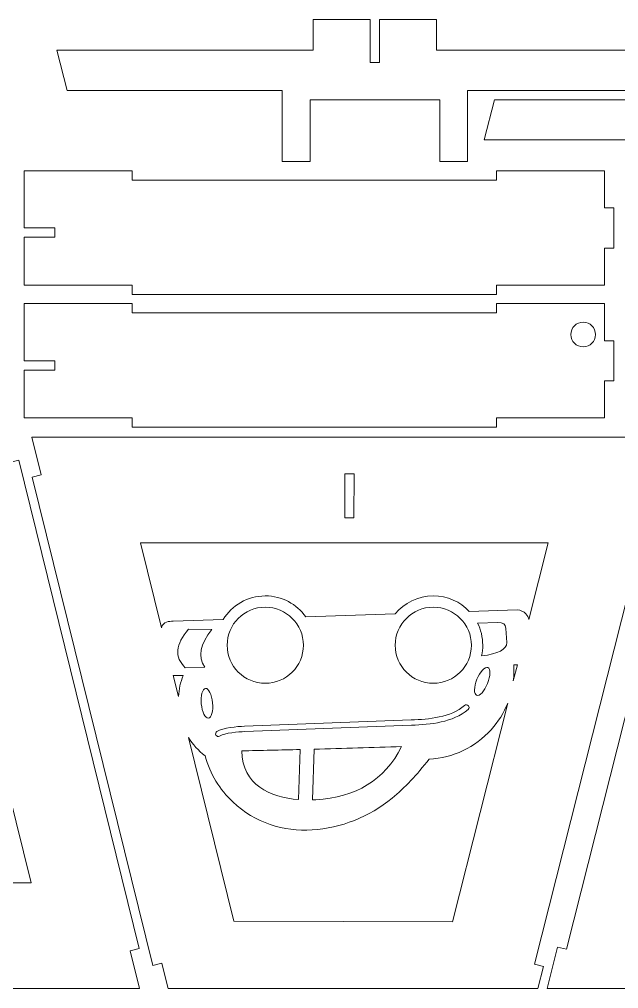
# Model space of a CAD drawing. Header units: millimetres. Extents: x -1460 to 1460, y -777 to 775.
# Drawn here: x -1289.9 to -1095.8, y 85.1 to 398.8 of the extents above; entities that cross this region are included whole.
import ezdxf

# ---------------------------------------------------------------- set-up
doc = ezdxf.new("R2010")
doc.units = ezdxf.units.MM
doc.header["$MEASUREMENT"] = 0
doc.layers.add('Camada 1', color=7, linetype='Continuous')

msp = doc.modelspace()

# ---------------------------------------------------------------- linework, layer by layer
at = {"layer": 'Camada 1', "color": 250, "lineweight": 20}
for points, knots in [([(-1154.7642, 388.8285), (-1154.7642, 388.8285), (-1154.7642, 398.8285), (-1154.7642, 398.8285), (-1154.7642, 398.8285), (-1154.7642, 398.8285), (-1173.2642, 398.8285), (-1173.2642, 398.8285), (-1173.2642, 398.8285), (-1173.2642, 398.8285), (-1173.2642, 384.8285), (-1173.2642, 384.8285), (-1173.2642, 384.8285), (-1173.2642, 384.8285), (-1176.2642, 384.8285), (-1176.2642, 384.8285), (-1176.2642, 384.8285), (-1176.2642, 384.8285), (-1176.2642, 398.8285), (-1176.2642, 398.8285), (-1176.2642, 398.8285), (-1176.2642, 398.8285), (-1194.7642, 398.8285), (-1194.7642, 398.8285), (-1194.7642, 398.8285), (-1194.7642, 398.8285), (-1194.7642, 388.8285), (-1194.7642, 388.8285), (-1194.7642, 388.8285), (-1194.7642, 388.8285), (-1277.8152, 388.8285), (-1277.8152, 388.8285), (-1277.8152, 388.8285), (-1277.8152, 388.8285), (-1274.4605, 375.8285), (-1274.4605, 375.8285), (-1274.4605, 375.8285), (-1274.4605, 375.8285), (-1204.7642, 375.8285), (-1204.7642, 375.8285), (-1204.7642, 375.8285), (-1204.7642, 375.8285), (-1204.7642, 352.8285), (-1204.7642, 352.8285), (-1204.7642, 352.8285), (-1204.7642, 352.8285), (-1195.7642, 352.8285), (-1195.7642, 352.8285), (-1195.7642, 352.8285), (-1195.7642, 352.8285), (-1195.7642, 372.8285), (-1195.7642, 372.8285), (-1195.7642, 372.8285), (-1164.3563, 372.8285), (-1185.1721, 372.8285), (-1153.7642, 372.8285), (-1153.7642, 372.8285), (-1153.7642, 372.8285), (-1153.7642, 352.8285), (-1153.7642, 352.8285), (-1153.7642, 352.8285), (-1153.7642, 352.8285), (-1144.7642, 352.8285), (-1144.7642, 352.8285), (-1144.7642, 352.8285), (-1144.7642, 352.8285), (-1144.7642, 375.8285), (-1144.7642, 375.8285), (-1144.7642, 375.8285), (-1144.7642, 375.8285), (-1075.0679, 375.8285), (-1075.0679, 375.8285), (-1075.0679, 375.8285), (-1075.0679, 375.8285), (-1071.7132, 388.8285), (-1071.7132, 388.8285), (-1071.7132, 388.8285), (-1071.7132, 388.8285), (-1154.7642, 388.8285), (-1154.7642, 388.8285)], [0, 0, 0, 0, 0.04761905, 0.04761905, 0.04761905, 0.04761905, 0.0952381, 0.0952381, 0.0952381, 0.0952381, 0.14285714, 0.14285714, 0.14285714, 0.14285714, 0.19047619, 0.19047619, 0.19047619, 0.19047619, 0.23809524, 0.23809524, 0.23809524, 0.23809524, 0.28571429, 0.28571429, 0.28571429, 0.28571429, 0.33333333, 0.33333333, 0.33333333, 0.33333333, 0.38095238, 0.38095238, 0.38095238, 0.38095238, 0.42857143, 0.42857143, 0.42857143, 0.42857143, 0.47619048, 0.47619048, 0.47619048, 0.47619048, 0.52380952, 0.52380952, 0.52380952, 0.52380952, 0.57142857, 0.57142857, 0.57142857, 0.57142857, 0.61904762, 0.61904762, 0.61904762, 0.61904762, 0.66666667, 0.66666667, 0.66666667, 0.66666667, 0.71428571, 0.71428571, 0.71428571, 0.71428571, 0.76190476, 0.76190476, 0.76190476, 0.76190476, 0.80952381, 0.80952381, 0.80952381, 0.80952381, 0.85714286, 0.85714286, 0.85714286, 0.85714286, 0.9047619, 0.9047619, 0.9047619, 0.9047619, 1, 1, 1, 1]), ([(-1056.3328, 359.8285), (-1056.3328, 359.8285), (-1056.3328, 349.8285), (-1056.3328, 349.8285), (-1056.3328, 349.8285), (-1056.3328, 349.8285), (-1016.3328, 349.8285), (-1016.3328, 349.8285), (-1016.3328, 349.8285), (-1016.3328, 349.8285), (-1016.3328, 359.8285), (-1016.3328, 359.8285), (-1016.3328, 359.8285), (-1016.3328, 359.8285), (-933.2818, 359.8285), (-933.2818, 359.8285), (-933.2818, 359.8285), (-933.2818, 359.8285), (-936.6365, 372.8285), (-936.6365, 372.8285), (-936.6365, 372.8285), (-936.6365, 372.8285), (-1006.3328, 372.8285), (-1006.3328, 372.8285), (-1006.3328, 372.8285), (-1006.3328, 372.8285), (-1006.3328, 395.8285), (-1006.3328, 395.8285), (-1006.3328, 395.8285), (-1006.3328, 395.8285), (-1015.3328, 395.8285), (-1015.3328, 395.8285), (-1015.3328, 395.8285), (-1015.3328, 395.8285), (-1015.3328, 375.8285), (-1015.3328, 375.8285), (-1015.3328, 375.8285), (-1015.3328, 375.8285), (-1034.8328, 375.8285), (-1034.8328, 375.8285), (-1034.8328, 375.8285), (-1034.8328, 375.8285), (-1034.8328, 363.8285), (-1034.8328, 363.8285), (-1034.8328, 363.8285), (-1034.8328, 363.8285), (-1037.8328, 363.8285), (-1037.8328, 363.8285), (-1037.8328, 363.8285), (-1037.8328, 363.8285), (-1037.8328, 375.8285), (-1037.8328, 375.8285), (-1037.8328, 375.8285), (-1037.8328, 375.8285), (-1057.3328, 375.8285), (-1057.3328, 375.8285), (-1057.3328, 375.8285), (-1057.3328, 375.8285), (-1057.3328, 395.8285), (-1057.3328, 395.8285), (-1057.3328, 395.8285), (-1057.3328, 395.8285), (-1066.3328, 395.8285), (-1066.3328, 395.8285), (-1066.3328, 395.8285), (-1066.3328, 395.8285), (-1066.3328, 372.8285), (-1066.3328, 372.8285), (-1066.3328, 372.8285), (-1066.3328, 372.8285), (-1136.0291, 372.8285), (-1136.0291, 372.8285), (-1136.0291, 372.8285), (-1136.0291, 372.8285), (-1139.3838, 359.8285), (-1139.3838, 359.8285), (-1139.3838, 359.8285), (-1139.3838, 359.8285), (-1056.3328, 359.8285), (-1056.3328, 359.8285)], [0, 0, 0, 0, 0.04761905, 0.04761905, 0.04761905, 0.04761905, 0.0952381, 0.0952381, 0.0952381, 0.0952381, 0.14285714, 0.14285714, 0.14285714, 0.14285714, 0.19047619, 0.19047619, 0.19047619, 0.19047619, 0.23809524, 0.23809524, 0.23809524, 0.23809524, 0.28571429, 0.28571429, 0.28571429, 0.28571429, 0.33333333, 0.33333333, 0.33333333, 0.33333333, 0.38095238, 0.38095238, 0.38095238, 0.38095238, 0.42857143, 0.42857143, 0.42857143, 0.42857143, 0.47619048, 0.47619048, 0.47619048, 0.47619048, 0.52380952, 0.52380952, 0.52380952, 0.52380952, 0.57142857, 0.57142857, 0.57142857, 0.57142857, 0.61904762, 0.61904762, 0.61904762, 0.61904762, 0.66666667, 0.66666667, 0.66666667, 0.66666667, 0.71428571, 0.71428571, 0.71428571, 0.71428571, 0.76190476, 0.76190476, 0.76190476, 0.76190476, 0.80952381, 0.80952381, 0.80952381, 0.80952381, 0.85714286, 0.85714286, 0.85714286, 0.85714286, 0.9047619, 0.9047619, 0.9047619, 0.9047619, 1, 1, 1, 1]), ([(-1288.4002, 312.8285), (-1288.4002, 312.8285), (-1253.4002, 312.8285), (-1253.4002, 312.8285), (-1253.4002, 312.8285), (-1253.4002, 312.8285), (-1253.4002, 309.8285), (-1253.4002, 309.8285), (-1253.4002, 309.8285), (-1253.4002, 309.8285), (-1135.4004, 309.8285), (-1135.4004, 309.8285), (-1135.4004, 309.8285), (-1135.4004, 309.8285), (-1135.4004, 312.8285), (-1135.4004, 312.8285), (-1135.4004, 312.8285), (-1135.4004, 312.8285), (-1100.4004, 312.8285), (-1100.4004, 312.8285), (-1100.4004, 312.8285), (-1100.4004, 312.8285), (-1100.4004, 324.8285), (-1100.4004, 324.8285), (-1100.4004, 324.8285), (-1100.4004, 324.8285), (-1097.3328, 324.8285), (-1097.3328, 324.8285), (-1097.3328, 324.8285), (-1097.3328, 324.8285), (-1097.3328, 337.8285), (-1097.3328, 337.8285), (-1097.3328, 337.8285), (-1097.3328, 337.8285), (-1100.4004, 337.8285), (-1100.4004, 337.8285), (-1100.4004, 337.8285), (-1100.4004, 337.8285), (-1100.4004, 349.8285), (-1100.4004, 349.8285), (-1100.4004, 349.8285), (-1100.4004, 349.8285), (-1135.4004, 349.8285), (-1135.4004, 349.8285), (-1135.4004, 349.8285), (-1135.4004, 349.8285), (-1135.4004, 346.8285), (-1135.4004, 346.8285), (-1135.4004, 346.8285), (-1135.4004, 346.8285), (-1253.4002, 346.8285), (-1253.4002, 346.8285), (-1253.4002, 346.8285), (-1253.4002, 346.8285), (-1253.4002, 349.8285), (-1253.4002, 349.8285), (-1253.4002, 349.8285), (-1253.4002, 349.8285), (-1288.4002, 349.8285), (-1288.4002, 349.8285), (-1288.4002, 349.8285), (-1288.4002, 349.8285), (-1288.4002, 331.3285), (-1288.4002, 331.3285), (-1288.4002, 331.3285), (-1288.4002, 331.3285), (-1278.4002, 331.3285), (-1278.4002, 331.3285), (-1278.4002, 331.3285), (-1278.4002, 331.3285), (-1278.4002, 328.3285), (-1278.4002, 328.3285), (-1278.4002, 328.3285), (-1278.4002, 328.3285), (-1288.4002, 328.3285), (-1288.4002, 328.3285), (-1288.4002, 328.3285), (-1288.4002, 328.3285), (-1288.4002, 312.8285), (-1288.4002, 312.8285)], [0, 0, 0, 0, 0.04761905, 0.04761905, 0.04761905, 0.04761905, 0.0952381, 0.0952381, 0.0952381, 0.0952381, 0.14285714, 0.14285714, 0.14285714, 0.14285714, 0.19047619, 0.19047619, 0.19047619, 0.19047619, 0.23809524, 0.23809524, 0.23809524, 0.23809524, 0.28571429, 0.28571429, 0.28571429, 0.28571429, 0.33333333, 0.33333333, 0.33333333, 0.33333333, 0.38095238, 0.38095238, 0.38095238, 0.38095238, 0.42857143, 0.42857143, 0.42857143, 0.42857143, 0.47619048, 0.47619048, 0.47619048, 0.47619048, 0.52380952, 0.52380952, 0.52380952, 0.52380952, 0.57142857, 0.57142857, 0.57142857, 0.57142857, 0.61904762, 0.61904762, 0.61904762, 0.61904762, 0.66666667, 0.66666667, 0.66666667, 0.66666667, 0.71428571, 0.71428571, 0.71428571, 0.71428571, 0.76190476, 0.76190476, 0.76190476, 0.76190476, 0.80952381, 0.80952381, 0.80952381, 0.80952381, 0.85714286, 0.85714286, 0.85714286, 0.85714286, 0.9047619, 0.9047619, 0.9047619, 0.9047619, 1, 1, 1, 1]), ([(-1288.4002, 269.8285), (-1288.4002, 269.8285), (-1253.4002, 269.8285), (-1253.4002, 269.8285), (-1253.4002, 269.8285), (-1253.4002, 269.8285), (-1253.4002, 266.8285), (-1253.4002, 266.8285), (-1253.4002, 266.8285), (-1253.4002, 266.8285), (-1135.4004, 266.8285), (-1135.4004, 266.8285), (-1135.4004, 266.8285), (-1135.4004, 266.8285), (-1135.4004, 269.8285), (-1135.4004, 269.8285), (-1135.4004, 269.8285), (-1135.4004, 269.8285), (-1100.4004, 269.8285), (-1100.4004, 269.8285), (-1100.4004, 269.8285), (-1100.4004, 269.8285), (-1100.4004, 281.8285), (-1100.4004, 281.8285), (-1100.4004, 281.8285), (-1100.4004, 281.8285), (-1097.3328, 281.8285), (-1097.3328, 281.8285), (-1097.3328, 281.8285), (-1097.3328, 281.8285), (-1097.3328, 294.8285), (-1097.3328, 294.8285), (-1097.3328, 294.8285), (-1097.3328, 294.8285), (-1100.4004, 294.8285), (-1100.4004, 294.8285), (-1100.4004, 294.8285), (-1100.4004, 294.8285), (-1100.4004, 306.8285), (-1100.4004, 306.8285), (-1100.4004, 306.8285), (-1100.4004, 306.8285), (-1135.4004, 306.8285), (-1135.4004, 306.8285), (-1135.4004, 306.8285), (-1135.4004, 306.8285), (-1135.4004, 303.8285), (-1135.4004, 303.8285), (-1135.4004, 303.8285), (-1135.4004, 303.8285), (-1253.4002, 303.8285), (-1253.4002, 303.8285), (-1253.4002, 303.8285), (-1253.4002, 303.8285), (-1253.4002, 306.8285), (-1253.4002, 306.8285), (-1253.4002, 306.8285), (-1253.4002, 306.8285), (-1288.4002, 306.8285), (-1288.4002, 306.8285), (-1288.4002, 306.8285), (-1288.4002, 306.8285), (-1288.4002, 288.3285), (-1288.4002, 288.3285), (-1288.4002, 288.3285), (-1288.4002, 288.3285), (-1278.4002, 288.3285), (-1278.4002, 288.3285), (-1278.4002, 288.3285), (-1278.4002, 288.3285), (-1278.4002, 285.3285), (-1278.4002, 285.3285), (-1278.4002, 285.3285), (-1278.4002, 285.3285), (-1288.4002, 285.3285), (-1288.4002, 285.3285), (-1288.4002, 285.3285), (-1288.4002, 285.3285), (-1288.4002, 269.8285), (-1288.4002, 269.8285)], [0, 0, 0, 0, 0.04761905, 0.04761905, 0.04761905, 0.04761905, 0.0952381, 0.0952381, 0.0952381, 0.0952381, 0.14285714, 0.14285714, 0.14285714, 0.14285714, 0.19047619, 0.19047619, 0.19047619, 0.19047619, 0.23809524, 0.23809524, 0.23809524, 0.23809524, 0.28571429, 0.28571429, 0.28571429, 0.28571429, 0.33333333, 0.33333333, 0.33333333, 0.33333333, 0.38095238, 0.38095238, 0.38095238, 0.38095238, 0.42857143, 0.42857143, 0.42857143, 0.42857143, 0.47619048, 0.47619048, 0.47619048, 0.47619048, 0.52380952, 0.52380952, 0.52380952, 0.52380952, 0.57142857, 0.57142857, 0.57142857, 0.57142857, 0.61904762, 0.61904762, 0.61904762, 0.61904762, 0.66666667, 0.66666667, 0.66666667, 0.66666667, 0.71428571, 0.71428571, 0.71428571, 0.71428571, 0.76190476, 0.76190476, 0.76190476, 0.76190476, 0.80952381, 0.80952381, 0.80952381, 0.80952381, 0.85714286, 0.85714286, 0.85714286, 0.85714286, 0.9047619, 0.9047619, 0.9047619, 0.9047619, 1, 1, 1, 1]), ([(-1107.2992, 292.8154), (-1109.5084, 292.8154), (-1111.2993, 294.6063), (-1111.2993, 296.8154), (-1111.2993, 296.8154), (-1111.2993, 299.0245), (-1109.5084, 300.8154), (-1107.2992, 300.8154), (-1107.2992, 300.8154), (-1105.0901, 300.8154), (-1103.2992, 299.0245), (-1103.2993, 296.8154), (-1103.2993, 296.8154), (-1103.2993, 294.6063), (-1105.0901, 292.8154), (-1107.2992, 292.8154)], [0, 0, 0, 0, 0.2, 0.2, 0.2, 0.2, 0.4, 0.4, 0.4, 0.4, 0.6, 0.6, 0.6, 0.6, 1, 1, 1, 1]), ([(-1290.1078, 256.142), (-1290.1078, 256.142), (-1293.0176, 255.4217), (-1293.0176, 255.4217), (-1293.0176, 255.4217), (-1293.0176, 255.4217), (-1295.0457, 263.6148), (-1295.0457, 263.6148), (-1295.0457, 263.6148), (-1295.0457, 263.6148), (-1414.8162, 263.6148), (-1414.8162, 263.6148), (-1414.8162, 263.6148), (-1414.8162, 263.6148), (-1416.6017, 256.4511), (-1416.6017, 256.4511), (-1416.6017, 256.4511), (-1416.6017, 256.4511), (-1413.7256, 255.7342), (-1413.7256, 255.7342), (-1413.7256, 255.7342), (-1413.7256, 255.7342), (-1453.6741, 97.8636), (-1453.6741, 97.8636), (-1453.6741, 97.8636), (-1453.6741, 97.8636), (-1456.5225, 98.5736), (-1456.5225, 98.5736), (-1456.5225, 98.5736), (-1456.5225, 98.5736), (-1459.8944, 85.1071), (-1459.8944, 85.1071), (-1459.8944, 85.1071), (-1459.8944, 85.1071), (-1250.9488, 85.1071), (-1250.9488, 85.1071), (-1250.9488, 85.1071), (-1250.9488, 85.1071), (-1253.9733, 97.3252), (-1253.9733, 97.3252), (-1253.9733, 97.3252), (-1253.9733, 97.3252), (-1251.0613, 98.0461), (-1251.0613, 98.0461), (-1251.0613, 98.0461), (-1251.0613, 98.0461), (-1290.1078, 256.142), (-1290.1078, 256.142)], [0, 0, 0, 0, 0.07692308, 0.07692308, 0.07692308, 0.07692308, 0.15384615, 0.15384615, 0.15384615, 0.15384615, 0.23076923, 0.23076923, 0.23076923, 0.23076923, 0.30769231, 0.30769231, 0.30769231, 0.30769231, 0.38461538, 0.38461538, 0.38461538, 0.38461538, 0.46153846, 0.46153846, 0.46153846, 0.46153846, 0.53846154, 0.53846154, 0.53846154, 0.53846154, 0.61538462, 0.61538462, 0.61538462, 0.61538462, 0.69230769, 0.69230769, 0.69230769, 0.69230769, 0.76923077, 0.76923077, 0.76923077, 0.76923077, 0.84615385, 0.84615385, 0.84615385, 0.84615385, 1, 1, 1, 1]), ([(-1123.0531, 92.9877), (-1123.0531, 92.9877), (-1083.1046, 250.8583), (-1083.1046, 250.8583), (-1083.1046, 250.8583), (-1083.1046, 250.8583), (-1080.2562, 250.1483), (-1080.2562, 250.1483), (-1080.2562, 250.1483), (-1080.2562, 250.1483), (-1076.8843, 263.6148), (-1076.8843, 263.6148), (-1076.8843, 263.6148), (-1076.8843, 263.6148), (-1285.8299, 263.6148), (-1285.8299, 263.6148), (-1285.8299, 263.6148), (-1285.8299, 263.6148), (-1282.8054, 251.3967), (-1282.8054, 251.3967), (-1282.8054, 251.3967), (-1282.8054, 251.3967), (-1285.7174, 250.6758), (-1285.7174, 250.6758), (-1285.7174, 250.6758), (-1285.7174, 250.6758), (-1246.6709, 92.5799), (-1246.6709, 92.5799), (-1246.6709, 92.5799), (-1246.6709, 92.5799), (-1243.7611, 93.3002), (-1243.7611, 93.3002), (-1243.7611, 93.3002), (-1243.7611, 93.3002), (-1242.7911, 89.3816), (-1242.7911, 89.3816), (-1242.7911, 89.3816), (-1242.7911, 89.3816), (-1241.7621, 85.1071), (-1241.7621, 85.1071), (-1241.7621, 85.1071), (-1241.7621, 85.1071), (-1121.9625, 85.1071), (-1121.9625, 85.1071), (-1121.9625, 85.1071), (-1121.9625, 85.1071), (-1120.177, 92.2708), (-1120.177, 92.2708), (-1120.177, 92.2708), (-1120.177, 92.2708), (-1123.0531, 92.9877), (-1123.0531, 92.9877)], [0, 0, 0, 0, 0.07142857, 0.07142857, 0.07142857, 0.07142857, 0.14285714, 0.14285714, 0.14285714, 0.14285714, 0.21428571, 0.21428571, 0.21428571, 0.21428571, 0.28571429, 0.28571429, 0.28571429, 0.28571429, 0.35714286, 0.35714286, 0.35714286, 0.35714286, 0.42857143, 0.42857143, 0.42857143, 0.42857143, 0.5, 0.5, 0.5, 0.5, 0.57142857, 0.57142857, 0.57142857, 0.57142857, 0.64285714, 0.64285714, 0.64285714, 0.64285714, 0.71428571, 0.71428571, 0.71428571, 0.71428571, 0.78571429, 0.78571429, 0.78571429, 0.78571429, 0.85714286, 0.85714286, 0.85714286, 0.85714286, 1, 1, 1, 1]), ([(-1072.7937, 255.7341), (-1072.7937, 255.7341), (-1112.7422, 97.8635), (-1112.7422, 97.8635), (-1112.7422, 97.8635), (-1112.7422, 97.8635), (-1115.5906, 98.5735), (-1115.5906, 98.5735), (-1115.5906, 98.5735), (-1115.5906, 98.5735), (-1118.9625, 85.107), (-1118.9625, 85.107), (-1118.9625, 85.107), (-1118.9625, 85.107), (-910.0169, 85.107), (-910.0169, 85.107), (-910.0169, 85.107), (-910.0169, 85.107), (-913.0414, 97.3251), (-913.0414, 97.3251), (-913.0414, 97.3251), (-913.0414, 97.3251), (-910.1294, 98.046), (-910.1294, 98.046), (-910.1294, 98.046), (-910.1294, 98.046), (-949.1759, 256.1419), (-949.1759, 256.1419), (-949.1759, 256.1419), (-949.1759, 256.1419), (-952.0857, 255.4216), (-952.0857, 255.4216), (-952.0857, 255.4216), (-952.0857, 255.4216), (-954.1138, 263.6148), (-954.1138, 263.6148), (-954.1138, 263.6148), (-954.1138, 263.6148), (-1073.8843, 263.6148), (-1073.8843, 263.6148), (-1073.8843, 263.6148), (-1073.8843, 263.6148), (-1075.6698, 256.451), (-1075.6698, 256.451), (-1075.6698, 256.451), (-1075.6698, 256.451), (-1072.7937, 255.7341), (-1072.7937, 255.7341)], [0, 0, 0, 0, 0.07692308, 0.07692308, 0.07692308, 0.07692308, 0.15384615, 0.15384615, 0.15384615, 0.15384615, 0.23076923, 0.23076923, 0.23076923, 0.23076923, 0.30769231, 0.30769231, 0.30769231, 0.30769231, 0.38461538, 0.38461538, 0.38461538, 0.38461538, 0.46153846, 0.46153846, 0.46153846, 0.46153846, 0.53846154, 0.53846154, 0.53846154, 0.53846154, 0.61538462, 0.61538462, 0.61538462, 0.61538462, 0.69230769, 0.69230769, 0.69230769, 0.69230769, 0.76923077, 0.76923077, 0.76923077, 0.76923077, 0.84615385, 0.84615385, 0.84615385, 0.84615385, 1, 1, 1, 1]), ([(-1181.5331, 237.4415), (-1181.5331, 237.4415), (-1184.5332, 237.4504), (-1184.5332, 237.4504), (-1184.5332, 237.4504), (-1184.5332, 237.4504), (-1184.4909, 251.7761), (-1184.4909, 251.7761), (-1184.4909, 251.7761), (-1184.4909, 251.7761), (-1181.4909, 251.7673), (-1181.4909, 251.7673), (-1181.4909, 251.7673), (-1181.4909, 251.7673), (-1181.5331, 237.4415), (-1181.5331, 237.4415)], [0, 0, 0, 0, 0.2, 0.2, 0.2, 0.2, 0.4, 0.4, 0.4, 0.4, 0.6, 0.6, 0.6, 0.6, 1, 1, 1, 1]), ([(-1128.6536, 207.6989), (-1128.6536, 207.6989), (-1144.1844, 207.1913), (-1144.1844, 207.1913), (-1144.1844, 207.1913), (-1147.1049, 210.2874), (-1151.2511, 212.2211), (-1155.8498, 212.2211), (-1155.8498, 212.2211), (-1160.826, 212.2211), (-1165.2722, 209.9573), (-1168.209, 206.4062), (-1168.209, 206.4062), (-1168.209, 206.4062), (-1197.1795, 205.4594), (-1197.1795, 205.4594), (-1197.1795, 205.4594), (-1200.0791, 209.55), (-1204.8587, 212.2211), (-1210.2641, 212.2211), (-1210.2641, 212.2211), (-1216.0456, 212.2211), (-1221.1113, 209.1654), (-1223.9264, 204.585), (-1223.9264, 204.585), (-1223.9264, 204.585), (-1240.0931, 204.0567), (-1240.0931, 204.0567), (-1240.0931, 204.0567), (-1241.3406, 204.0161), (-1243.3868, 203.9309), (-1243.8789, 201.9202), (-1243.8789, 201.9202), (-1243.8789, 201.9202), (-1250.668, 229.4089), (-1250.668, 229.4089), (-1250.668, 229.4089), (-1250.668, 229.4089), (-1118.6429, 229.4089), (-1118.6429, 229.4089), (-1118.6429, 229.4089), (-1118.6429, 229.4089), (-1124.9202, 204.5708), (-1124.9202, 204.5708), (-1124.9202, 204.5708), (-1125.0697, 205.2417), (-1125.3913, 205.8691), (-1125.8621, 206.3877), (-1125.8621, 206.3877), (-1126.58, 207.1786), (-1127.585, 207.6508), (-1128.6536, 207.6989)], [0, 0, 0, 0, 0.07142857, 0.07142857, 0.07142857, 0.07142857, 0.14285714, 0.14285714, 0.14285714, 0.14285714, 0.21428571, 0.21428571, 0.21428571, 0.21428571, 0.28571429, 0.28571429, 0.28571429, 0.28571429, 0.35714286, 0.35714286, 0.35714286, 0.35714286, 0.42857143, 0.42857143, 0.42857143, 0.42857143, 0.5, 0.5, 0.5, 0.5, 0.57142857, 0.57142857, 0.57142857, 0.57142857, 0.64285714, 0.64285714, 0.64285714, 0.64285714, 0.71428571, 0.71428571, 0.71428571, 0.71428571, 0.78571429, 0.78571429, 0.78571429, 0.78571429, 0.85714286, 0.85714286, 0.85714286, 0.85714286, 1, 1, 1, 1]), ([(-1210.2641, 183.9367), (-1217.0832, 183.9367), (-1222.6111, 189.4498), (-1222.6111, 196.2506), (-1222.6111, 196.2506), (-1222.6111, 203.0514), (-1217.0832, 208.5646), (-1210.2641, 208.5646), (-1210.2641, 208.5646), (-1203.445, 208.5646), (-1197.9172, 203.0514), (-1197.9172, 196.2506), (-1197.9172, 196.2506), (-1197.9172, 189.4498), (-1203.445, 183.9367), (-1210.2641, 183.9367)], [0, 0, 0, 0, 0.2, 0.2, 0.2, 0.2, 0.4, 0.4, 0.4, 0.4, 0.6, 0.6, 0.6, 0.6, 1, 1, 1, 1]), ([(-1143.5029, 196.2506), (-1143.5029, 189.4498), (-1149.0309, 183.9367), (-1155.8498, 183.9367), (-1155.8498, 183.9367), (-1162.6689, 183.9367), (-1168.1968, 189.4498), (-1168.1968, 196.2506), (-1168.1968, 196.2506), (-1168.1968, 203.0514), (-1162.6689, 208.5646), (-1155.8498, 208.5646), (-1155.8498, 208.5646), (-1149.0309, 208.5646), (-1143.5029, 203.0514), (-1143.5029, 196.2506)], [0, 0, 0, 0, 0.2, 0.2, 0.2, 0.2, 0.4, 0.4, 0.4, 0.4, 0.6, 0.6, 0.6, 0.6, 1, 1, 1, 1]), ([(-1227.546, 201.3789), (-1231.3613, 196.5866), (-1232.1222, 192.5082), (-1229.8286, 189.1437), (-1229.8286, 189.1437), (-1229.8286, 189.1437), (-1236.1623, 188.973), (-1236.1623, 188.973), (-1236.1623, 188.973), (-1239.7621, 192.3896), (-1239.4007, 196.544), (-1235.0782, 201.436), (-1235.0782, 201.436), (-1235.0782, 201.436), (-1227.546, 201.3789), (-1227.546, 201.3789)], [0, 0, 0, 0, 0.2, 0.2, 0.2, 0.2, 0.4, 0.4, 0.4, 0.4, 0.6, 0.6, 0.6, 0.6, 1, 1, 1, 1]), ([(-1132.0419, 197.1037), (-1132.068, 194.8737), (-1134.7914, 193.4379), (-1140.2121, 192.7965), (-1140.2121, 192.7965), (-1139.9663, 193.9086), (-1139.8366, 195.0646), (-1139.8366, 196.2506), (-1139.8366, 196.2506), (-1139.8366, 198.8343), (-1140.452, 201.2746), (-1141.5442, 203.4339), (-1141.5442, 203.4339), (-1141.5442, 203.4339), (-1134.9234, 203.6197), (-1134.9234, 203.6197), (-1134.9234, 203.6197), (-1133.2948, 203.6284), (-1132.4008, 203.0926), (-1132.327, 201.7132), (-1132.327, 201.7132), (-1132.327, 201.7132), (-1132.0419, 197.1037), (-1132.0419, 197.1037)], [0, 0, 0, 0, 0.14285714, 0.14285714, 0.14285714, 0.14285714, 0.28571429, 0.28571429, 0.28571429, 0.28571429, 0.42857143, 0.42857143, 0.42857143, 0.42857143, 0.57142857, 0.57142857, 0.57142857, 0.57142857, 0.71428571, 0.71428571, 0.71428571, 0.71428571, 1, 1, 1, 1]), ([(-1138.2831, 183.8635), (-1139.2867, 181.3776), (-1140.8661, 179.6701), (-1141.8105, 180.0496), (-1141.8105, 180.0496), (-1142.755, 180.429), (-1142.7069, 182.7516), (-1141.7034, 185.2371), (-1141.7034, 185.2371), (-1140.6997, 187.7229), (-1139.1204, 189.4305), (-1138.1761, 189.051), (-1138.1761, 189.051), (-1137.2315, 188.6716), (-1137.2796, 186.3491), (-1138.2831, 183.8635)], [0, 0, 0, 0, 0.2, 0.2, 0.2, 0.2, 0.4, 0.4, 0.4, 0.4, 0.6, 0.6, 0.6, 0.6, 1, 1, 1, 1]), ([(-1128.6139, 189.9552), (-1128.6139, 189.9552), (-1129.9416, 184.7013), (-1129.9416, 184.7013), (-1129.9416, 184.7013), (-1129.7379, 186.4099), (-1129.6867, 188.1449), (-1129.7959, 189.8864), (-1129.7959, 189.8864), (-1129.397, 189.8587), (-1129, 189.8827), (-1128.6139, 189.9552)], [0, 0, 0, 0, 0.25, 0.25, 0.25, 0.25, 0.5, 0.5, 0.5, 0.5, 1, 1, 1, 1]), ([(-1236.8414, 186.4718), (-1237.7231, 184.2433), (-1238.2269, 181.9398), (-1238.3762, 179.6402), (-1238.3762, 179.6402), (-1238.3762, 179.6402), (-1240.0634, 186.4718), (-1240.0634, 186.4718), (-1240.0634, 186.4718), (-1240.0634, 186.4718), (-1236.8414, 186.4718), (-1236.8414, 186.4718)], [0, 0, 0, 0, 0.25, 0.25, 0.25, 0.25, 0.5, 0.5, 0.5, 0.5, 1, 1, 1, 1]), ([(-1227.325, 177.6142), (-1227.082, 174.9569), (-1227.703, 172.7283), (-1228.7127, 172.6364), (-1228.7127, 172.6364), (-1229.7224, 172.5445), (-1230.7378, 174.624), (-1230.9813, 177.2812), (-1230.9813, 177.2812), (-1231.2243, 179.9383), (-1230.6032, 182.1671), (-1229.5937, 182.259), (-1229.5937, 182.259), (-1228.5839, 182.3508), (-1227.5685, 180.2714), (-1227.325, 177.6142)], [0, 0, 0, 0, 0.2, 0.2, 0.2, 0.2, 0.4, 0.4, 0.4, 0.4, 0.6, 0.6, 0.6, 0.6, 1, 1, 1, 1]), ([(-1293.4561, 149.054), (-1293.4561, 149.054), (-1286.1107, 119.313), (-1286.1107, 119.313), (-1286.1107, 119.313), (-1286.1107, 119.313), (-1418.1358, 119.313), (-1418.1358, 119.313), (-1418.1358, 119.313), (-1418.1358, 119.313), (-1403.4589, 177.3879), (-1403.4589, 177.3879), (-1403.4589, 177.3879), (-1403.0358, 176.9597), (-1402.5703, 176.5121), (-1402.0616, 176.0447), (-1402.0616, 176.0447), (-1402.9042, 170.5101), (-1401.6391, 164.6766), (-1398.2663, 158.5439), (-1398.2663, 158.5439), (-1397.0026, 156.022), (-1396.0425, 153.5492), (-1395.386, 151.1262), (-1395.386, 151.1262), (-1395.7424, 151.3238), (-1396.1142, 151.4971), (-1396.5013, 151.6419), (-1396.5013, 151.6419), (-1398.2334, 152.2896), (-1400.1705, 152.2952), (-1401.8471, 151.4738), (-1401.8471, 151.4738), (-1404.9053, 149.9754), (-1405.9589, 146.0639), (-1403.779, 143.3888), (-1403.779, 143.3888), (-1402.3762, 141.6675), (-1400.1725, 141.2413), (-1398.1195, 141.935), (-1398.1195, 141.935), (-1397.9746, 141.984), (-1397.8316, 142.0385), (-1397.6907, 142.0974), (-1397.6907, 142.0974), (-1396.8974, 142.4297), (-1395.5227, 142.8685), (-1394.7757, 143.2073), (-1394.7757, 143.2073), (-1394.6484, 143.2649), (-1394.4919, 143.3028), (-1394.3224, 143.3245), (-1394.3224, 143.3245), (-1394.3309, 141.3694), (-1394.5562, 139.449), (-1394.9981, 137.5641), (-1394.9981, 137.5641), (-1400.9496, 138.0891), (-1405.5404, 136.1458), (-1408.7708, 131.7343), (-1408.7708, 131.7343), (-1403.5447, 132.1464), (-1394.1286, 130.8393), (-1386.7388, 124.8746), (-1386.7388, 124.8746), (-1380.5979, 120.8471), (-1374.755, 121.1308), (-1369.79, 124.6181), (-1369.79, 124.6181), (-1363.169, 128.9812), (-1357.4859, 131.6237), (-1352.7074, 132.0649), (-1352.7074, 132.0649), (-1348.1502, 132.4856), (-1345.8508, 130.2585), (-1341.8268, 130.4213), (-1341.8268, 130.4213), (-1337.9881, 130.5761), (-1336.8516, 133.4034), (-1332.9413, 132.1361), (-1332.9413, 132.1361), (-1330.3238, 131.2876), (-1327.8252, 128.9825), (-1325.5016, 127.3643), (-1325.5016, 127.3643), (-1315.2718, 120.2402), (-1309.5277, 124.6254), (-1303.1667, 132.6345), (-1303.1667, 132.6345), (-1300.3787, 136.145), (-1296.0901, 141.7926), (-1294.4929, 145.953), (-1294.4929, 145.953), (-1294.089, 147.0048), (-1293.7276, 148.0697), (-1293.4561, 149.054)], [0, 0, 0, 0, 0.04, 0.04, 0.04, 0.04, 0.08, 0.08, 0.08, 0.08, 0.12, 0.12, 0.12, 0.12, 0.16, 0.16, 0.16, 0.16, 0.2, 0.2, 0.2, 0.2, 0.24, 0.24, 0.24, 0.24, 0.28, 0.28, 0.28, 0.28, 0.32, 0.32, 0.32, 0.32, 0.36, 0.36, 0.36, 0.36, 0.4, 0.4, 0.4, 0.4, 0.44, 0.44, 0.44, 0.44, 0.48, 0.48, 0.48, 0.48, 0.52, 0.52, 0.52, 0.52, 0.56, 0.56, 0.56, 0.56, 0.6, 0.6, 0.6, 0.6, 0.64, 0.64, 0.64, 0.64, 0.68, 0.68, 0.68, 0.68, 0.72, 0.72, 0.72, 0.72, 0.76, 0.76, 0.76, 0.76, 0.8, 0.8, 0.8, 0.8, 0.84, 0.84, 0.84, 0.84, 0.88, 0.88, 0.88, 0.88, 0.92, 0.92, 0.92, 0.92, 1, 1, 1, 1]), ([(-1131.7482, 177.5526), (-1131.7482, 177.5526), (-1149.6456, 106.7351), (-1149.6456, 106.7351), (-1149.6456, 106.7351), (-1149.6456, 106.7351), (-1220.4211, 106.9411), (-1220.4211, 106.9411), (-1220.4211, 106.9411), (-1220.4211, 106.9411), (-1235.1074, 166.4051), (-1235.1074, 166.4051), (-1235.1074, 166.4051), (-1233.7288, 164.1498), (-1231.9379, 162.1102), (-1229.7661, 160.4077), (-1229.7661, 160.4077), (-1228.1294, 154.5469), (-1224.9637, 149.4709), (-1220.7949, 145.5283), (-1220.7949, 145.5283), (-1206.2747, 131.7951), (-1183.8301, 134.7353), (-1169.2239, 146.7585), (-1169.2239, 146.7585), (-1165.1472, 150.1145), (-1161.1342, 154.3228), (-1157.1851, 159.3833), (-1157.1851, 159.3833), (-1149.4768, 159.7506), (-1142.2383, 163.1852), (-1137.0902, 168.9186), (-1137.0902, 168.9186), (-1134.7877, 171.4829), (-1132.9897, 174.4115), (-1131.7482, 177.5526)], [0, 0, 0, 0, 0.1, 0.1, 0.1, 0.1, 0.2, 0.2, 0.2, 0.2, 0.3, 0.3, 0.3, 0.3, 0.4, 0.4, 0.4, 0.4, 0.5, 0.5, 0.5, 0.5, 0.6, 0.6, 0.6, 0.6, 0.7, 0.7, 0.7, 0.7, 0.8, 0.8, 0.8, 0.8, 1, 1, 1, 1]), ([(-1144.5796, 175.4637), (-1149.4542, 171.2521), (-1156.7422, 170.5943), (-1162.9145, 170.3602), (-1162.9145, 170.3602), (-1162.9145, 170.3602), (-1216.894, 168.3114), (-1216.894, 168.3114), (-1216.894, 168.3114), (-1218.9795, 168.2323), (-1223.2799, 167.8944), (-1225.0423, 166.8399), (-1225.0423, 166.8399), (-1225.4496, 166.5962), (-1225.9812, 166.7287), (-1226.2257, 167.1349), (-1226.2257, 167.1349), (-1226.4701, 167.5413), (-1226.3372, 168.0713), (-1225.9299, 168.3153), (-1225.9299, 168.3153), (-1223.8345, 169.5692), (-1219.4264, 169.9372), (-1216.9596, 170.0307), (-1216.9596, 170.0307), (-1216.9596, 170.0307), (-1162.9801, 172.0796), (-1162.9801, 172.0796), (-1162.9801, 172.0796), (-1157.2808, 172.2959), (-1150.2199, 172.8669), (-1145.7092, 176.7642), (-1145.7092, 176.7642), (-1145.3501, 177.0745), (-1144.8034, 177.0353), (-1144.4923, 176.6772), (-1144.4923, 176.6772), (-1144.1812, 176.3192), (-1144.2204, 175.7739), (-1144.5796, 175.4637)], [0, 0, 0, 0, 0.09090909, 0.09090909, 0.09090909, 0.09090909, 0.18181818, 0.18181818, 0.18181818, 0.18181818, 0.27272727, 0.27272727, 0.27272727, 0.27272727, 0.36363636, 0.36363636, 0.36363636, 0.36363636, 0.45454545, 0.45454545, 0.45454545, 0.45454545, 0.54545455, 0.54545455, 0.54545455, 0.54545455, 0.63636364, 0.63636364, 0.63636364, 0.63636364, 0.72727273, 0.72727273, 0.72727273, 0.72727273, 0.81818182, 0.81818182, 0.81818182, 0.81818182, 1, 1, 1, 1]), ([(-1166.099, 163.4371), (-1171.6496, 152.6159), (-1180.9297, 146.882), (-1193.9382, 146.2362), (-1193.9382, 146.2362), (-1193.9382, 146.2362), (-1195.0107, 146.1946), (-1195.0107, 146.1946), (-1195.0107, 146.1946), (-1195.0107, 146.1946), (-1194.4737, 162.6145), (-1194.4737, 162.6145), (-1194.4737, 162.6145), (-1185.0147, 162.8585), (-1175.5565, 163.133), (-1166.099, 163.4371)], [0, 0, 0, 0, 0.2, 0.2, 0.2, 0.2, 0.4, 0.4, 0.4, 0.4, 0.6, 0.6, 0.6, 0.6, 1, 1, 1, 1]), ([(-1198.9656, 162.5011), (-1198.9656, 162.5011), (-1199.4954, 146.2907), (-1199.4954, 146.2907), (-1199.4954, 146.2907), (-1208.7928, 146.9822), (-1217.5408, 150.9451), (-1217.9103, 162.0713), (-1217.9103, 162.0713), (-1211.595, 162.2012), (-1205.2799, 162.3447), (-1198.9656, 162.5011)], [0, 0, 0, 0, 0.25, 0.25, 0.25, 0.25, 0.5, 0.5, 0.5, 0.5, 1, 1, 1, 1])]:
    msp.add_open_spline(points, degree=3, knots=knots, dxfattribs=at)

doc.saveas('drawing.dxf')
